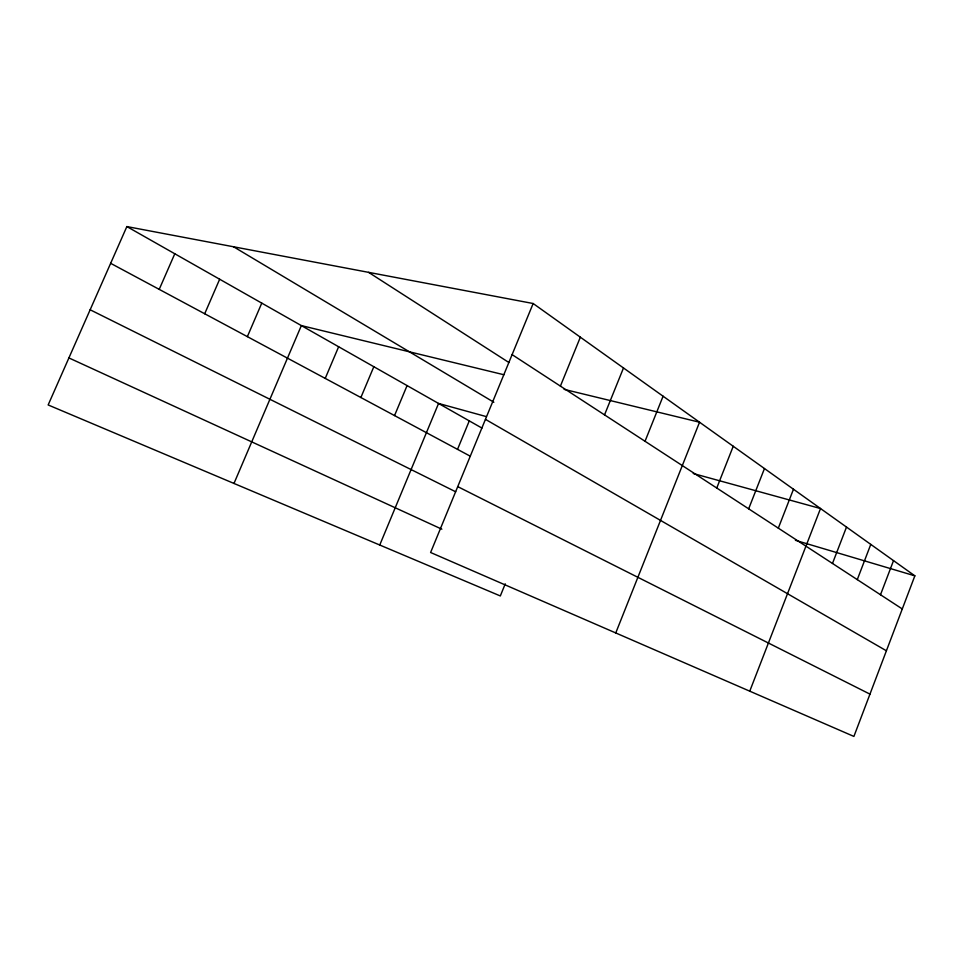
<?xml version="1.0" encoding="UTF-8"?>
<svg xmlns="http://www.w3.org/2000/svg" width="963" height="963" viewBox="0 0 963 963"><rect width="100%" height="100%" fill="white"/><g stroke="black" fill="none" stroke-linecap="round" stroke-linejoin="round"><path stroke-width="1.44" d="M533.153 303.514L914.85 575.838L853.904 736.43L430.605 552.497L533.153 303.514L126.863 226.57L48.15 404.954L500.327 595.953L505.238 583.831M880.495 594.761L893.52 560.622M857.275 579.63L870.781 544.396M832.477 563.463L846.501 527.074M749.756 691.169L820.512 508.536L693.252 473.519M778.321 528.145L793.476 489.24M748.66 508.825L764.466 468.548M716.761 488.024L733.24 446.266M615.754 632.956L699.547 422.227L564.101 389.353M645.029 441.271L663.086 396.214M604.535 414.872L623.494 367.974M560.406 386.103L580.352 337.182M457.521 449.36L469.282 420.879M379.747 545.022L438.562 403.449L486.387 416.618M394.541 415.583L407.084 385.585M360.872 397.526L373.825 366.722M325.229 378.411L338.639 346.752M233.985 483.45L301.359 325.59L503.926 374.751M247.359 336.641L261.767 303.128M204.698 313.757L219.66 279.234M159.22 289.369L174.785 253.775M795.402 540.303L914.85 575.838M68.903 357.923L441.861 529.181M90.149 309.773L455.692 491.78M457.738 486.628L869.95 694.13M110.649 263.32L470.341 456.233M126.863 226.57L481.933 428.066M485.448 419.35L886.405 650.783M233.6 246.793L493.85 402.245M368.588 272.348L508.873 362.497M512.099 354.625L902.283 608.953"/></g></svg>
